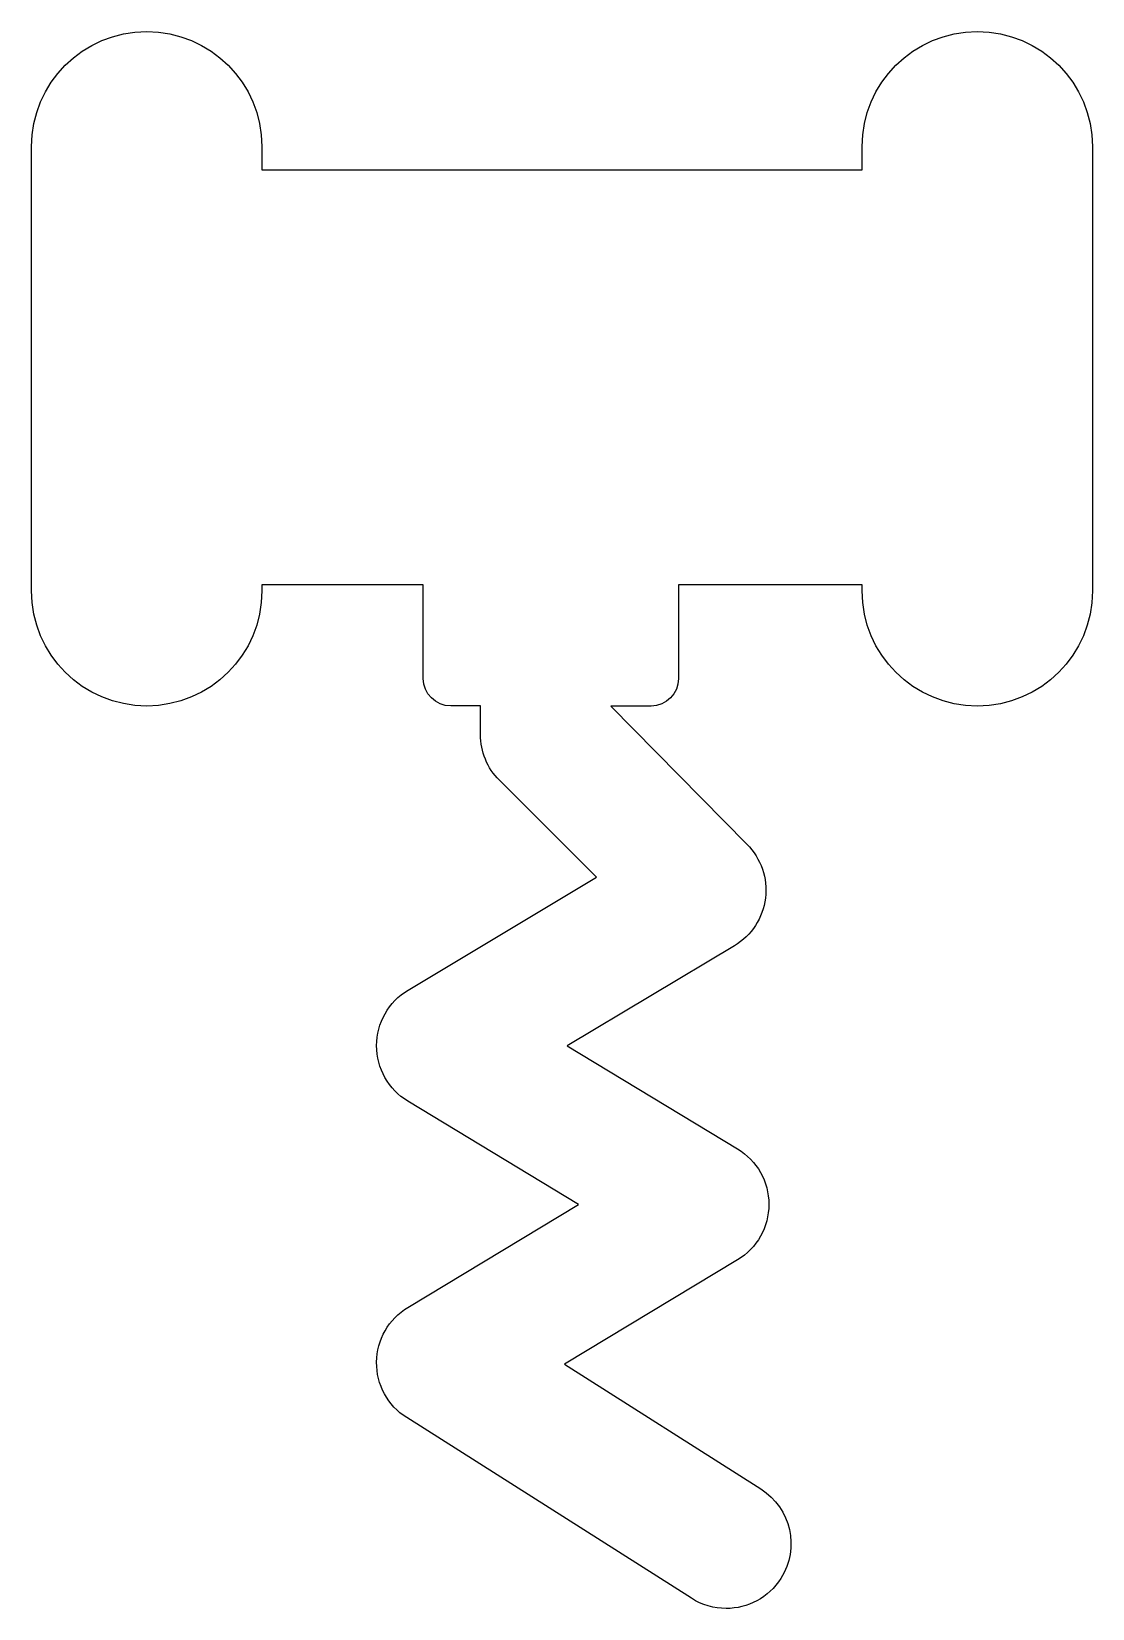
# Model space of a CAD drawing. Header units: centimetres. Extents: x -4.4 to 4.4, y -6.6 to 6.6.
import ezdxf

# ---------------------------------------------------------------- set-up
doc = ezdxf.new("R2010")
doc.units = ezdxf.units.CM
doc.header["$MEASUREMENT"] = 0
doc.layers.add('Layer 1', color=7, linetype='Continuous')

msp = doc.modelspace()

# ---------------------------------------------------------------- linework, layer by layer
at = {"layer": 'Layer 1'}
msp.add_open_spline([(3.46173, 6.58709), (2.9314, 6.58709), (2.50161, 6.15733), (2.50161, 5.627), (2.50161, 5.627), (2.50161, 5.627), (2.50161, 5.43303), (2.50161, 5.43303), (2.50161, 5.43303), (2.50161, 5.43303), (-2.50166, 5.43303), (-2.50166, 5.43303), (-2.50166, 5.43303), (-2.50166, 5.43303), (-2.50166, 5.627), (-2.50166, 5.627), (-2.50166, 5.627), (-2.50166, 6.15733), (-2.9314, 6.58709), (-3.46173, 6.58709), (-3.46173, 6.58709), (-3.99206, 6.58709), (-4.42185, 6.15733), (-4.42185, 5.627), (-4.42185, 5.627), (-4.42185, 5.627), (-4.42185, 1.92185), (-4.42185, 1.92185), (-4.42185, 1.92185), (-4.42185, 1.39157), (-3.99206, 0.96178), (-3.46173, 0.96178), (-3.46173, 0.96178), (-2.9314, 0.96178), (-2.50166, 1.39154), (-2.50166, 1.92185), (-2.50166, 1.92185), (-2.50166, 1.92185), (-2.50166, 1.97133), (-2.50166, 1.97133), (-2.50166, 1.97133), (-2.50166, 1.97133), (-1.15618, 1.97133), (-1.15618, 1.97133), (-1.15618, 1.97133), (-1.15618, 1.97133), (-1.15618, 1.19084), (-1.15618, 1.19084), (-1.15618, 1.19084), (-1.15618, 1.06426), (-1.05371, 0.96182), (-0.92737, 0.96182), (-0.92737, 0.96182), (-0.92737, 0.96182), (-0.68014, 0.96181), (-0.68014, 0.96181), (-0.68014, 0.96181), (-0.68014, 0.96181), (-0.68014, 0.72432), (-0.68014, 0.72432), (-0.68014, 0.72432), (-0.68014, 0.58105), (-0.6231, 0.44331), (-0.52168, 0.34189), (-0.52168, 0.34189), (-0.52168, 0.34189), (0.2867, -0.46649), (0.2867, -0.46649), (0.2867, -0.46649), (0.2867, -0.46649), (-1.28315, -1.40798), (-1.28315, -1.40798), (-1.28315, -1.40798), (-1.44542, -1.50558), (-1.54514, -1.68137), (-1.54556, -1.87111), (-1.54556, -1.87111), (-1.54598, -2.06084), (-1.44666, -2.23663), (-1.28439, -2.33469), (-1.28439, -2.33469), (-1.28439, -2.33469), (0.13756, -3.19461), (0.13756, -3.19461), (0.13756, -3.19461), (0.13756, -3.19461), (-1.28439, -4.05371), (-1.28439, -4.05371), (-1.28439, -4.05371), (-1.44457, -4.15089), (-1.54344, -4.32374), (-1.54556, -4.51094), (-1.54556, -4.51094), (-1.54768, -4.69816), (-1.45259, -4.8731), (-1.29455, -4.97325), (-1.29455, -4.97325), (-1.29455, -4.97325), (1.07821, -6.48058), (1.07821, -6.48058), (1.07821, -6.48058), (1.1678, -6.53805), (1.26837, -6.56509), (1.36766, -6.56509), (1.36766, -6.56509), (1.54641, -6.56509), (1.72178, -6.47635), (1.82446, -6.31408), (1.82446, -6.31408), (1.98464, -6.06222), (1.91026, -5.72797), (1.65798, -5.56782), (1.65798, -5.56782), (1.65798, -5.56782), (0.02219, -4.52827), (0.02219, -4.52827), (0.02219, -4.52827), (0.02219, -4.52827), (1.46316, -3.65779), (1.46316, -3.65779), (1.46316, -3.65779), (1.62543, -3.55974), (1.7243, -3.38395), (1.7243, -3.19464), (1.7243, -3.19464), (1.7243, -3.00533), (1.62543, -2.82954), (1.46316, -2.73194), (1.46316, -2.73194), (1.46316, -2.73194), (0.04372, -1.87368), (0.04372, -1.87368), (0.04372, -1.87368), (0.04372, -1.87368), (1.43736, -1.03783), (1.43736, -1.03783), (1.43736, -1.03783), (1.58018, -0.95205), (1.67527, -0.80542), (1.69557, -0.63976), (1.69557, -0.63976), (1.71629, -0.47453), (1.65922, -0.3093), (1.54132, -0.1914), (1.54132, -0.1914), (1.54132, -0.1914), (0.40718, 0.96179), (0.40718, 0.96179), (0.40718, 0.96179), (0.40718, 0.96179), (0.74224, 0.96179), (0.74224, 0.96179), (0.74224, 0.96179), (0.86882, 0.96179), (0.97129, 1.06426), (0.97129, 1.19081), (0.97129, 1.19081), (0.97129, 1.19081), (0.97129, 1.9713), (0.97129, 1.9713), (0.97129, 1.9713), (0.97129, 1.9713), (2.50161, 1.9713), (2.50161, 1.9713), (2.50161, 1.9713), (2.50161, 1.9713), (2.50161, 1.92182), (2.50161, 1.92182), (2.50161, 1.92182), (2.50161, 1.39154), (2.93137, 0.96175), (3.46173, 0.96175), (3.46173, 0.96175), (3.99209, 0.96175), (4.4218, 1.39151), (4.4218, 1.92182), (4.4218, 1.92182), (4.4218, 1.92182), (4.4218, 5.627), (4.4218, 5.627), (4.4218, 5.627), (4.42182, 6.15733), (3.99209, 6.58709), (3.46173, 6.58709)], degree=3, knots=[0, 0, 0, 0, 0.0212766, 0.0212766, 0.0212766, 0.0212766, 0.04255319, 0.04255319, 0.04255319, 0.04255319, 0.06382979, 0.06382979, 0.06382979, 0.06382979, 0.08510638, 0.08510638, 0.08510638, 0.08510638, 0.10638298, 0.10638298, 0.10638298, 0.10638298, 0.12765957, 0.12765957, 0.12765957, 0.12765957, 0.14893617, 0.14893617, 0.14893617, 0.14893617, 0.17021277, 0.17021277, 0.17021277, 0.17021277, 0.19148936, 0.19148936, 0.19148936, 0.19148936, 0.21276596, 0.21276596, 0.21276596, 0.21276596, 0.23404255, 0.23404255, 0.23404255, 0.23404255, 0.25531915, 0.25531915, 0.25531915, 0.25531915, 0.27659574, 0.27659574, 0.27659574, 0.27659574, 0.29787234, 0.29787234, 0.29787234, 0.29787234, 0.31914894, 0.31914894, 0.31914894, 0.31914894, 0.34042553, 0.34042553, 0.34042553, 0.34042553, 0.36170213, 0.36170213, 0.36170213, 0.36170213, 0.38297872, 0.38297872, 0.38297872, 0.38297872, 0.40425532, 0.40425532, 0.40425532, 0.40425532, 0.42553191, 0.42553191, 0.42553191, 0.42553191, 0.44680851, 0.44680851, 0.44680851, 0.44680851, 0.46808511, 0.46808511, 0.46808511, 0.46808511, 0.4893617, 0.4893617, 0.4893617, 0.4893617, 0.5106383, 0.5106383, 0.5106383, 0.5106383, 0.53191489, 0.53191489, 0.53191489, 0.53191489, 0.55319149, 0.55319149, 0.55319149, 0.55319149, 0.57446809, 0.57446809, 0.57446809, 0.57446809, 0.59574468, 0.59574468, 0.59574468, 0.59574468, 0.61702128, 0.61702128, 0.61702128, 0.61702128, 0.63829787, 0.63829787, 0.63829787, 0.63829787, 0.65957447, 0.65957447, 0.65957447, 0.65957447, 0.68085106, 0.68085106, 0.68085106, 0.68085106, 0.70212766, 0.70212766, 0.70212766, 0.70212766, 0.72340426, 0.72340426, 0.72340426, 0.72340426, 0.74468085, 0.74468085, 0.74468085, 0.74468085, 0.76595745, 0.76595745, 0.76595745, 0.76595745, 0.78723404, 0.78723404, 0.78723404, 0.78723404, 0.80851064, 0.80851064, 0.80851064, 0.80851064, 0.82978723, 0.82978723, 0.82978723, 0.82978723, 0.85106383, 0.85106383, 0.85106383, 0.85106383, 0.87234043, 0.87234043, 0.87234043, 0.87234043, 0.89361702, 0.89361702, 0.89361702, 0.89361702, 0.91489362, 0.91489362, 0.91489362, 0.91489362, 0.93617021, 0.93617021, 0.93617021, 0.93617021, 0.95744681, 0.95744681, 0.95744681, 0.95744681, 1, 1, 1, 1], dxfattribs=at)

doc.saveas('drawing.dxf')
